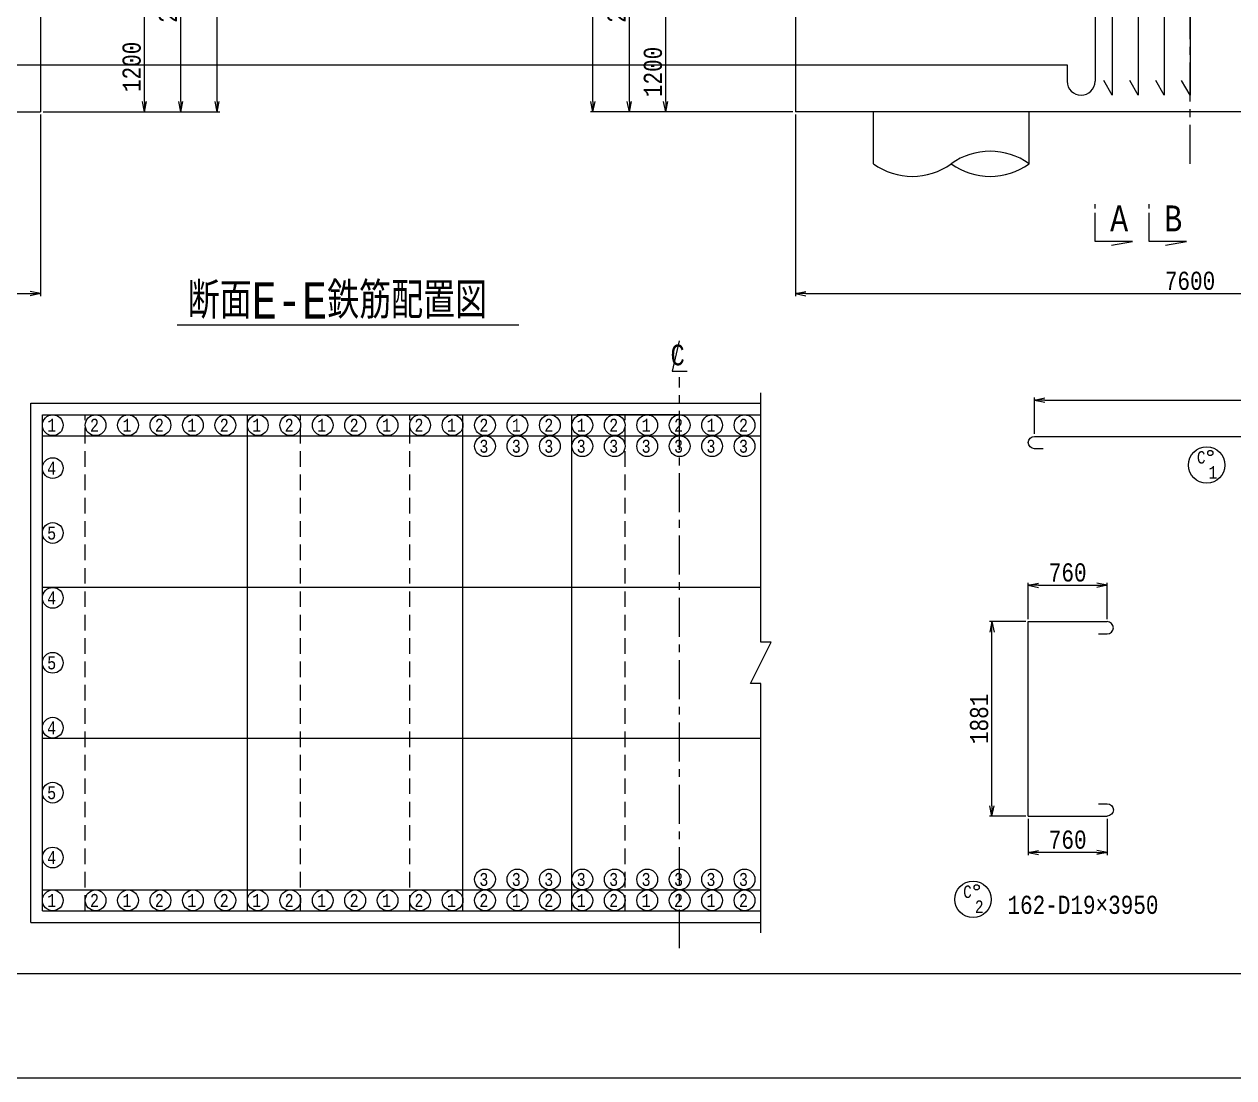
# Model space of a CAD drawing. Extents: x 0 to 42050, y 0 to 29700.
# Drawn here: x 14117 to 25766, y 0 to 10144 of the extents above; entities that cross this region are included whole.
import ezdxf
from ezdxf.enums import TextEntityAlignment as Align

# ---------------------------------------------------------------- set-up
doc = ezdxf.new("R2010")
doc.units = 0
doc.header["$LTSCALE"] = 300
doc.header["$MEASUREMENT"] = 0
doc.linetypes.add('CENTER', pattern=[2, 1.25, -0.25, 0.25, -0.25])
doc.linetypes.add('DASHED', pattern=[0.75, 0.5, -0.25])
doc.layers.get('0').update_dxf_attribs({"linetype": 'CONTINUOUS'})
doc.layers.get('DEFPOINTS').update_dxf_attribs({"linetype": 'CONTINUOUS'})
for name, color, linetype in [('1002', 1, 'CONTINUOUS'), ('1006', 5, 'CONTINUOUS'), ('2', 7, 'CONTINUOUS'), ('6', 7, 'CONTINUOUS'), ('LAYER0015', 7, 'CONTINUOUS'), ('スターラップ', 6, 'CONTINUOUS'), ('主筋', 3, 'CONTINUOUS'), ('引き出し線', 2, 'CONTINUOUS'), ('構造線', 7, 'CONTINUOUS')]:
    doc.layers.add(name, color=color, linetype=linetype)
doc.styles.get("Standard").update_dxf_attribs({"font": 'monotxt.shx', "width": 0.8, "bigfont": 'extfont.shx'})
doc.dimstyles.new('DIMST1_1', dxfattribs={"dimscale": 50, "dimtxt": 4, "dimasz": 2, "dimexe": 0.5, "dimexo": 0.5, "dimgap": 0.09, "dimtad": 0, "dimdec": 0, "dimzin": 0, "dimtxsty": 'STANDARD', "dimblk": 'ARROW_1', "dimblk1": 'ARROW_1', "dimblk2": 'ARROW_1', "dimcen": 1, "dimdle": 3, "dimclrd": 1, "dimclre": 1, "dimclrt": 3, "dimazin": 3, "dimtfac": 1, "dimtdec": 4, "dimtix": 1, "dimtmove": 0, "dimatfit": 3, "dimtvp": 0.7, "dimtolj": 1, "dimtzin": 0})

# ---------------------------------------------------------------- blocks, each defined once
blk = doc.blocks.new('GROUP_1')
at = {"layer": 'LAYER0015', "color": 1, "linetype": 'CONTINUOUS'}
blk.add_line((40050.00000000001, -27699.99999999992), (-39049.99999999999, -27700.00000000004), dxfattribs=at)
blk = doc.blocks.new('ARROW_1')
at = {"color": 0}
for p, q in [((0, 0), (-1, 0.1999999999989086)), ((0, 0), (-1, -0.2000000000007276)), ((-1, 0), (0, 0))]:
    blk.add_line(p, q, dxfattribs=at)
blk = doc.blocks.new('*D45')
at = {"color": 2, "linetype": 'BYBLOCK'}
for p, q in [((14300.05840568081, 11799.99999999987), (16000.05840568081, 11799.99999999986)), ((15975.05840568081, 9199.999999999867), (15975.05840568081, 11699.99999999986)), ((14300.05840568081, 9099.999999999869), (16000.05840568081, 9099.999999999867))]:
    blk.add_line(p, q, dxfattribs=at)
at = {"layer": 'DEFPOINTS', "color": 0, "linetype": 'BYBLOCK'}
for p in [(14275.05840568081, 11799.99999999987), (15975.05840568081, 11799.99999999986), (14275.05840568081, 9099.999999999869)]:
    blk.add_point(p, dxfattribs=at)
at = {"color": 2, "linetype": 'BYBLOCK', "xscale": 100, "yscale": 100, "zscale": 100}
for p, rotation in [((15975.05840568081, 11799.99999999986), 90), ((15975.05840568081, 9099.999999999867), 270)]:
    blk.add_blockref('ARROW_1', p, dxfattribs=dict(at, rotation=rotation))
at = {"color": 6, "linetype": 'BYBLOCK', "insert": (15852.55840568081, 10449.99999999987), "char_height": 175, "attachment_point": 5, "rotation": 90}
blk.add_mtext('\\A1;2700', dxfattribs=at)
blk = doc.blocks.new('*D47')
at = {"color": 2, "linetype": 'BYBLOCK'}
for p, q in [((14300.05840568081, 11299.99999999987), (15650.05840568081, 11299.99999999986)), ((15625.05840568081, 9199.999999999869), (15625.05840568081, 11199.99999999986))]:
    blk.add_line(p, q, dxfattribs=at)
at = {"layer": 'DEFPOINTS', "color": 0, "linetype": 'BYBLOCK'}
for p in [(14275.05840568081, 11299.99999999987), (15625.05840568081, 11299.99999999986), (15625.05840568081, 9099.999999999869)]:
    blk.add_point(p, dxfattribs=at)
at = {"color": 2, "linetype": 'BYBLOCK', "xscale": 100, "yscale": 100, "zscale": 100}
for p, rotation in [((15625.05840568081, 11299.99999999986), 90), ((15625.05840568081, 9099.999999999869), 270)]:
    blk.add_blockref('ARROW_1', p, dxfattribs=dict(at, rotation=rotation))
at = {"color": 6, "linetype": 'BYBLOCK', "insert": (15502.55840568081, 10199.99999999987), "char_height": 175, "attachment_point": 5, "rotation": 90}
blk.add_mtext('\\A1;2200', dxfattribs=at)
blk = doc.blocks.new('*D52')
at = {"color": 2, "linetype": 'BYBLOCK'}
for p, q in [((14300.05840568081, 10299.99999999987), (15300.05840568081, 10299.99999999986)), ((15275.05840568081, 9199.999999999869), (15275.05840568081, 10199.99999999986))]:
    blk.add_line(p, q, dxfattribs=at)
at = {"layer": 'DEFPOINTS', "color": 0, "linetype": 'BYBLOCK'}
for p in [(14275.05840568081, 10299.99999999987), (15275.05840568081, 10299.99999999986), (15275.05840568081, 9099.999999999869)]:
    blk.add_point(p, dxfattribs=at)
at = {"color": 2, "linetype": 'BYBLOCK', "xscale": 100, "yscale": 100, "zscale": 100}
for p, rotation in [((15275.05840568081, 10299.99999999986), 90), ((15275.05840568081, 9099.999999999869), 270)]:
    blk.add_blockref('ARROW_1', p, dxfattribs=dict(at, rotation=rotation))
at = {"color": 6, "linetype": 'BYBLOCK', "insert": (15152.55840568081, 9533.530920215264), "char_height": 175, "attachment_point": 5, "rotation": 90}
blk.add_mtext('\\A1;1200', dxfattribs=at)
blk = doc.blocks.new('*D55')
at = {"color": 2, "linetype": 'BYBLOCK'}
for p, q in [((4275.058405680809, 9274.999999999858), (4275.058405680809, 7524.999999999865)), ((14275.05840568081, 9274.999999999865), (14275.05840568081, 7524.999999999865)), ((4375.058405680809, 7549.999999999865), (14175.05840568081, 7549.999999999865))]:
    blk.add_line(p, q, dxfattribs=at)
at = {"layer": 'DEFPOINTS', "color": 0, "linetype": 'BYBLOCK'}
for p in [(4275.058405680809, 9299.999999999858), (14275.05840568081, 9299.999999999865), (14275.05840568081, 7549.999999999865)]:
    blk.add_point(p, dxfattribs=at)
at = {"color": 2, "linetype": 'BYBLOCK', "xscale": 100, "yscale": 100, "zscale": 100, "rotation": 180}
blk.add_blockref('ARROW_1', (4275.058405680809, 7549.999999999865), dxfattribs=at)
at = {"color": 2, "linetype": 'BYBLOCK', "xscale": 100, "yscale": 100, "zscale": 100}
blk.add_blockref('ARROW_1', (14275.05840568081, 7549.999999999865), dxfattribs=at)
at = {"color": 6, "linetype": 'BYBLOCK', "insert": (9275.058405680811, 7672.499999999865), "char_height": 175, "attachment_point": 5}
blk.add_mtext('\\A1;10000', dxfattribs=at)
blk = doc.blocks.new('*D62')
at = {"color": 2, "linetype": 'BYBLOCK'}
for p, q in [((22793.62488364874, 8831.015482153878), (22793.62488364874, 7081.015482153882)), ((30393.62488364874, 8831.015482153878), (30393.62488364874, 7081.015482153882)), ((22893.62488364874, 7106.015482153882), (30293.62488364874, 7106.015482153882))]:
    blk.add_line(p, q, dxfattribs=at)
at = {"layer": 'DEFPOINTS', "color": 0, "linetype": 'BYBLOCK'}
for p in [(22793.62488364874, 8856.015482153878), (30393.62488364874, 8856.015482153878), (30393.62488364874, 7106.015482153882)]:
    blk.add_point(p, dxfattribs=at)
at = {"color": 2, "linetype": 'BYBLOCK', "xscale": 100, "yscale": 100, "zscale": 100, "rotation": 180}
blk.add_blockref('ARROW_1', (22793.62488364874, 7106.015482153882), dxfattribs=at)
at = {"color": 2, "linetype": 'BYBLOCK', "xscale": 100, "yscale": 100, "zscale": 100}
blk.add_blockref('ARROW_1', (30393.62488364874, 7106.015482153882), dxfattribs=at)
at = {"color": 6, "linetype": 'BYBLOCK', "insert": (26593.62488364874, 7228.515482153882), "char_height": 175, "attachment_point": 5}
blk.add_mtext('\\A1;7600', dxfattribs=at)
blk = doc.blocks.new('*D73')
at = {"color": 2, "linetype": 'BYBLOCK'}
for p, q in [((24219.83988421925, 11799.99999999986), (19569.83988421925, 11799.99999999986)), ((19594.83988421925, 9199.999999999865), (19594.83988421925, 11699.99999999986)), ((21519.83988421925, 9099.999999999865), (19569.83988421925, 9099.999999999865))]:
    blk.add_line(p, q, dxfattribs=at)
at = {"layer": 'DEFPOINTS', "color": 0, "linetype": 'BYBLOCK'}
for p in [(19594.83988421925, 11799.99999999986), (24244.83988421925, 11799.99999999986), (21544.83988421925, 9099.999999999865)]:
    blk.add_point(p, dxfattribs=at)
at = {"color": 2, "linetype": 'BYBLOCK', "xscale": 100, "yscale": 100, "zscale": 100}
for p, rotation in [((19594.83988421925, 11799.99999999986), 90), ((19594.83988421925, 9099.999999999865), 270)]:
    blk.add_blockref('ARROW_1', p, dxfattribs=dict(at, rotation=rotation))
at = {"color": 6, "linetype": 'BYBLOCK', "insert": (19472.33988421925, 10449.99999999986), "char_height": 175, "attachment_point": 5, "rotation": 90}
blk.add_mtext('\\A1;2700', dxfattribs=at)
blk = doc.blocks.new('*D75')
at = {"color": 2, "linetype": 'BYBLOCK'}
for p, q in [((21519.83988421925, 11299.99999999986), (19919.83988421925, 11299.99999999986)), ((19944.83988421925, 9199.999999999865), (19944.83988421925, 11199.99999999986))]:
    blk.add_line(p, q, dxfattribs=at)
at = {"layer": 'DEFPOINTS', "color": 0, "linetype": 'BYBLOCK'}
for p in [(19944.83988421925, 11299.99999999986), (21544.83988421925, 11299.99999999986), (19944.83988421925, 9099.999999999865)]:
    blk.add_point(p, dxfattribs=at)
at = {"color": 2, "linetype": 'BYBLOCK', "xscale": 100, "yscale": 100, "zscale": 100}
for p, rotation in [((19944.83988421925, 11299.99999999986), 90), ((19944.83988421925, 9099.999999999865), 270)]:
    blk.add_blockref('ARROW_1', p, dxfattribs=dict(at, rotation=rotation))
at = {"color": 6, "linetype": 'BYBLOCK', "insert": (19822.33988421925, 10199.99999999986), "char_height": 175, "attachment_point": 5, "rotation": 90}
blk.add_mtext('\\A1;2200', dxfattribs=at)
blk = doc.blocks.new('*D80')
at = {"color": 2, "linetype": 'BYBLOCK'}
for p, q in [((21519.83988421925, 10299.99999999987), (20269.83988421925, 10299.99999999987)), ((20294.83988421925, 9199.999999999865), (20294.83988421925, 10199.99999999987))]:
    blk.add_line(p, q, dxfattribs=at)
at = {"layer": 'DEFPOINTS', "color": 0, "linetype": 'BYBLOCK'}
for p in [(20294.83988421925, 10299.99999999987), (21544.83988421925, 10299.99999999987), (20294.83988421925, 9099.999999999865)]:
    blk.add_point(p, dxfattribs=at)
at = {"color": 2, "linetype": 'BYBLOCK', "xscale": 100, "yscale": 100, "zscale": 100}
for p, rotation in [((20294.83988421925, 10299.99999999987), 90), ((20294.83988421925, 9099.999999999865), 270)]:
    blk.add_blockref('ARROW_1', p, dxfattribs=dict(at, rotation=rotation))
at = {"color": 6, "linetype": 'BYBLOCK', "insert": (20172.33988421925, 9484.836916554566), "char_height": 175, "attachment_point": 5, "rotation": 90}
blk.add_mtext('\\A1;1200', dxfattribs=at)
blk = doc.blocks.new('*D103')
at = {"color": 2, "linetype": 'BYBLOCK'}
for p, q in [((23845.82307609034, 6200.931290397721), (23845.82307609034, 6550.931290397721)), ((23945.82307609034, 6525.931290397721), (28499.8751491253, 6525.931290397721)), ((28599.8751491253, 6200.931290397501), (28599.8751491253, 6550.931290397721))]:
    blk.add_line(p, q, dxfattribs=at)
at = {"layer": 'DEFPOINTS', "color": 0, "linetype": 'BYBLOCK'}
for p in [(28599.8751491253, 6525.931290397721), (23845.82307609034, 6175.931290397721), (28599.8751491253, 6175.931290397501)]:
    blk.add_point(p, dxfattribs=at)
at = {"color": 2, "linetype": 'BYBLOCK', "xscale": 100, "yscale": 100, "zscale": 100, "rotation": 180}
blk.add_blockref('ARROW_1', (23845.82307609034, 6525.931290397721), dxfattribs=at)
at = {"color": 2, "linetype": 'BYBLOCK', "xscale": 100, "yscale": 100, "zscale": 100}
blk.add_blockref('ARROW_1', (28599.8751491253, 6525.931290397721), dxfattribs=at)
at = {"color": 6, "linetype": 'BYBLOCK', "insert": (26222.84911260782, 6648.431290397721), "char_height": 175, "attachment_point": 5}
blk.add_mtext('\\A1;4762', dxfattribs=at)
blk = doc.blocks.new('*D104')
at = {"color": 2, "linetype": 'BYBLOCK'}
for p, q in [((24738.30704821414, 3882.428913863474), (24738.30704821414, 4232.428913863474)), ((24838.30704821414, 4207.428913863474), (25398.30704821414, 4207.428913863474)), ((25498.30704821414, 3882.428913863509), (25498.30704821414, 4232.428913863474))]:
    blk.add_line(p, q, dxfattribs=at)
at = {"layer": 'DEFPOINTS', "color": 0, "linetype": 'BYBLOCK'}
for p in [(25498.30704821414, 4207.428913863474), (24738.30704821414, 3857.428913863474), (25498.30704821414, 3857.428913863509)]:
    blk.add_point(p, dxfattribs=at)
at = {"color": 2, "linetype": 'BYBLOCK', "xscale": 100, "yscale": 100, "zscale": 100, "rotation": 180}
blk.add_blockref('ARROW_1', (24738.30704821414, 4207.428913863474), dxfattribs=at)
at = {"color": 2, "linetype": 'BYBLOCK', "xscale": 100, "yscale": 100, "zscale": 100}
blk.add_blockref('ARROW_1', (25498.30704821414, 4207.428913863474), dxfattribs=at)
at = {"color": 6, "linetype": 'BYBLOCK', "insert": (25118.30704821414, 4329.928913863474), "char_height": 175, "attachment_point": 5}
blk.add_mtext('\\A1;760', dxfattribs=at)
blk = doc.blocks.new('*D105')
at = {"color": 2, "linetype": 'BYBLOCK'}
for p, q in [((24738.30461506625, 1959.611526803714), (24738.30461506627, 1609.611526803714)), ((25498.30704821414, 1959.611526803749), (25498.30704821416, 1609.611526803749)), ((25398.30704821416, 1634.611526803744), (24838.30461506627, 1634.611526803718))]:
    blk.add_line(p, q, dxfattribs=at)
at = {"layer": 'DEFPOINTS', "color": 0, "linetype": 'BYBLOCK'}
for p in [(24738.30461506625, 1984.611526803714), (25498.30704821414, 1984.611526803749), (24738.30461506627, 1634.611526803714)]:
    blk.add_point(p, dxfattribs=at)
at = {"color": 2, "linetype": 'BYBLOCK', "xscale": 100, "yscale": 100, "zscale": 100}
for p, rotation in [((24738.30461506627, 1634.611526803714), 180.0000000000026), ((25498.30704821416, 1634.611526803749), 2.637889906509372e-12)]:
    blk.add_blockref('ARROW_1', p, dxfattribs=dict(at, rotation=rotation))
at = {"color": 6, "linetype": 'BYBLOCK', "insert": (25118.30583164021, 1757.111526803731), "char_height": 175, "attachment_point": 5}
blk.add_mtext('\\A1;760', dxfattribs=at)
blk = doc.blocks.new('*D106')
at = {"color": 2, "linetype": 'BYBLOCK'}
for p, q in [((23761.85162835867, 4392.142225749823), (23411.85162835897, 4392.142680466746)), ((23436.84932513018, 2619.325260927121), (23436.85149843982, 4292.142647987051)), ((23761.84919521079, 2519.324838690063), (23411.84919521109, 2519.325293406986))]:
    blk.add_line(p, q, dxfattribs=at)
at = {"layer": 'DEFPOINTS', "color": 0, "linetype": 'BYBLOCK'}
for p in [(23436.85162835895, 4392.142647986966), (23786.85162835865, 4392.142193270042), (23786.84919521077, 2519.324806210283)]:
    blk.add_point(p, dxfattribs=at)
at = {"color": 2, "linetype": 'BYBLOCK', "xscale": 100, "yscale": 100, "zscale": 100}
for p, rotation in [((23436.85162835895, 4392.142647986966), 89.99992556182694), ((23436.84919521106, 2519.325260927205), 269.999925561827)]:
    blk.add_blockref('ARROW_1', p, dxfattribs=dict(at, rotation=rotation))
at = {"color": 6, "linetype": 'BYBLOCK', "insert": (23314.35041178511, 3455.734113608009), "char_height": 175, "attachment_point": 5, "rotation": 89.99992556182696}
blk.add_mtext('\\A1;1881', dxfattribs=at)
blk = doc.blocks.new('*D118')
at = {"color": 2, "linetype": 'BYBLOCK'}
for p, q in [((15275.05840568081, 23049.99999999986), (15275.05840568081, 24199.99999999986)), ((36586.26235512359, 19499.99999999986), (36236.26235512359, 19499.99999999986)), ((36261.26235512359, 9694.999999999865), (36261.26235512359, 19399.99999999986)), ((36586.26235512359, 9594.999999999865), (36236.26235512359, 9594.999999999865))]:
    blk.add_line(p, q, dxfattribs=at)
at = {"layer": 'DEFPOINTS', "color": 0, "linetype": 'BYBLOCK'}
for p in [(15275.05840568081, 24299.99999999986), (15275.05840568081, 24299.99999999986), (13725.05840567857, 22949.99999999986), (36261.26235512359, 19499.99999999986), (36611.26235512359, 19499.99999999986), (36611.26235512359, 9594.999999999865)]:
    blk.add_point(p, dxfattribs=at)
at = {"color": 2, "linetype": 'BYBLOCK', "xscale": 100, "yscale": 100, "zscale": 100}
for p, rotation in [((15275.05840568081, 24299.99999999986), 90), ((15275.05840568081, 22949.99999999986), 270), ((36261.26235512359, 19499.99999999986), 90), ((36261.26235512359, 9594.999999999865), 270)]:
    blk.add_blockref('ARROW_1', p, dxfattribs=dict(at, rotation=rotation))
at = {"color": 6, "linetype": 'BYBLOCK', "char_height": 175, "attachment_point": 5, "rotation": 90}
for s, insert in [('\\A1;1350', (15152.55840568081, 23624.99999999986)), ('\\A1;9900', (36138.76235512359, 14547.49999999986))]:
    blk.add_mtext(s, dxfattribs=dict(at, insert=insert))

msp = doc.modelspace()

# ---------------------------------------------------------------- linework, layer by layer
at = {"color": 3, "linetype": 'CONTINUOUS'}
for p, q in [((24430.07604793003, 8369.900557089211), (24430.10825207238, 8413.100545085668)), ((24950.94019478657, 8369.900557089211), (24950.97239892892, 8413.100545085668))]:
    msp.add_line(p, q, dxfattribs=at)
at = {"color": 4, "linetype": 'CONTINUOUS'}
msp.add_line((18881.68056773668, 7245.707941535452), (15590.4819360519, 7245.707941535481), dxfattribs=at)
at = {"color": 6}
for p, q in [((21210.60468699305, 4720.707941521739), (14291.85740587013, 4720.707941521739)), ((14291.85564753012, 3270.707941534925), (21210.60468699305, 3270.707941534925))]:
    msp.add_line(p, q, dxfattribs=at)
at = {"color": 3, "linetype": 'CONTINUOUS'}
for points in [[(24586.78044577659, 8017.183497026803), (24789.83978418997, 8052.83227726246), (24429.83988421957, 8053.100645115257), (24430.04384378773, 8326.700569092769)], [(25107.64459263312, 8017.183497026803), (25310.7039310465, 8052.83227726246), (24950.7040310761, 8053.100645115257), (24950.90799064426, 8326.700569092769)]]:
    msp.add_lwpolyline(points, dxfattribs=at)
at = {"layer": '1006', "color": 5, "linetype": 'CONTINUOUS'}
msp.add_lwpolyline([(0, 0), (42050, 0), (42050, 29700), (0, 29700), (0, 0)], dxfattribs=at)
at = {"layer": '2', "color": 2, "linetype": 'CONTINUOUS'}
for centre in [(14391.85943821587, 6283.207941535503), (14804.35943821587, 6283.207941535484), (15116.85943821587, 6283.207941535469), (15429.35943821587, 6283.207941535455), (15741.85943821586, 6283.20794153544), (16054.35943821586, 6283.207941535426), (16366.85943821586, 6283.207941535411), (16679.35943821586, 6283.207941535396), (16991.85943821586, 6283.207941535382), (17304.35943821586, 6283.207941535367), (17616.85943821586, 6283.207941535353), (17929.35943821586, 6283.207941535338), (18241.85943821586, 6283.207941535324), (18554.35943821586, 6283.207941535309), (18866.85943821586, 6283.207941535295), (19179.35943821586, 6283.20794153528), (19491.85943821586, 6283.207941535265), (19804.35943821586, 6283.207941535251), (20116.85943821586, 6283.207941535236), (20429.35468699305, 6283.207941535222), (20741.84993577024, 6283.207941535207), (21054.34993577024, 6283.207941535193), (18554.35943821586, 6081.261766743209), (18866.85943821586, 6081.261766743194), (19179.35943821586, 6081.26176674318), (19491.85943821586, 6081.261766743165), (19804.35943821586, 6081.26176674315), (20116.85943821586, 6081.261766743136), (20429.35468699305, 6081.261766743339), (20741.84993577024, 6081.261766743324), (21054.34993577024, 6081.26176674331), (14391.86484609927, 5870.707941535503), (14391.86403410476, 5245.707941534925), (14391.86322211026, 4620.707941534925), (14391.86241011575, 3995.707941534925), (14391.86159812125, 3370.707941534925), (14391.86078612674, 2745.707941534925), (14391.85997413224, 2120.707941534925), (18554.35969392509, 1910.154116326615), (18866.85969392509, 1910.1541163266), (19179.35969392509, 1910.154116326586), (19491.85969392509, 1910.154116326571), (19804.35969392509, 1910.154116326557), (20116.85969392509, 1910.154116326542), (20429.35494270228, 1910.154116326527), (20741.85019147947, 1910.154116326513), (21054.35019147947, 1910.154116326498), (14391.85943821587, 1708.207941534925), (14804.35943821587, 1708.207941534906), (15116.85943821587, 1708.207941534892), (15429.35943821587, 1708.207941534877), (15741.85943821586, 1708.207941534863), (16054.35943821586, 1708.207941534848), (16366.85943821586, 1708.207941534833), (16679.35943821586, 1708.207941534819), (16991.85943821586, 1708.207941534804), (17304.35943821586, 1708.20794153479), (17616.85943821586, 1708.207941534775), (17929.35943821586, 1708.207941534761), (18241.85943821586, 1708.207941534746), (18554.35943821586, 1708.207941534732), (18866.85943821586, 1708.207941534717), (19179.35943821586, 1708.207941534703), (19491.85943821586, 1708.207941534688), (19804.35943821586, 1708.207941534673), (20116.85943821586, 1708.207941534659), (20429.35468699305, 1708.207941534644), (20741.84993577024, 1708.20794153463), (21054.34993577024, 1708.207941534615)]:
    msp.add_circle(centre, 99.99999999999996, dxfattribs=at)
at = {"layer": '6', "color": 2, "linetype": 'CONTINUOUS'}
for centre in [(25505.4828895666, 5899.972813088265), (23254.70857047159, 1718.078346169546)]:
    msp.add_circle(centre, 175, dxfattribs=at)
at = {"layer": 'スターラップ', "color": 6, "linetype": 'CONTINUOUS'}
for p, q in [((14291.85342488111, 1608.207941534921), (14291.85962851914, 6383.20794153555)), ((14291.85956813499, 6383.20794153555), (21210.60468699306, 6383.20794153523)), ((16266.85342488111, 1608.207941534921), (16266.85962851913, 6383.20794153555)), ((18341.85330439803, 1608.207941534921), (18341.85950803605, 6383.20794153555)), ((19391.85342488111, 1608.20794153492), (19391.85962851913, 6383.207941535549)), ((14291.85930576829, 6181.261766743669), (21210.60468699305, 6181.261766743347)), ((23845.82307609034, 6175.931290397721), (28599.8751491253, 6175.931290397501)), ((23786.84919521077, 2519.324806210283), (23786.85162835866, 4392.142193270043)), ((23786.85162835866, 4392.142193270043), (24546.85162835865, 4392.142193270078)), ((23786.84919521077, 2519.324806210283), (24546.85162835866, 2519.324806210318)), ((14291.85374763196, 1810.154116326801), (21210.60468699306, 1810.154116327123)), ((14291.85342488111, 1608.207941534921), (21210.60468699306, 1608.207941535238))]:
    msp.add_line(p, q, dxfattribs=at)
at = {"layer": 'スターラップ', "color": 6, "linetype": 'DASHED'}
for p, q in [((14704.35342488111, 1608.20794153492), (14704.35962851914, 6383.207941535549)), ((16779.35330439803, 1608.207941534921), (16779.35950803605, 6383.20794153555)), ((17829.35342488111, 1608.207941534921), (17829.35962851913, 6383.20794153555)), ((19904.35330439803, 1608.20794153492), (19904.35950803605, 6383.207941535549))]:
    msp.add_line(p, q, dxfattribs=at)
at = {"layer": 'スターラップ', "color": 6, "linetype": 'CONTINUOUS'}
msp.add_lwpolyline([(20429.35468699306, 6383.207941535484), (19441.1795806732, 6383.207941535529)], dxfattribs=at)
for points in [[(23929.35155105983, 6056.933637383449), (23846.35155105983, 6056.933637383449, -0.9999999999999999), (23846.35155105983, 6175.933637383449)], [(24463.85162835866, 4273.142193270009), (24546.85162835866, 4273.142193270009, 0.9999999999999999), (24546.85162835866, 4392.142193270009)], [(24463.85162835866, 2638.324806210318), (24546.85162835866, 2638.324806210318, -0.9999999999999999), (24546.85162835866, 2519.324806210318)]]:
    msp.add_lwpolyline(points, format="xyb", dxfattribs=at)
at = {"layer": '主筋', "color": 3, "linetype": 'CONTINUOUS'}
for p, q in [((24429.83988421931, 24099.99999999986), (24429.83988421931, 9594.999999999865)), ((24594.83988421931, 24099.99999999986), (24594.83988421931, 9460.999999999865)), ((24844.83988421931, 24099.99999999986), (24844.83988421931, 9460.999999999865)), ((25094.83988421931, 24099.99999999986), (25094.83988421931, 9460.999999999865)), ((25344.83988421927, 24099.99999999986), (25344.83988421927, 9460.999999999865)), ((24594.83988421931, 9460.999999999873), (24514.11935237806, 9600.812062362904)), ((24844.83988421931, 9460.999999999873), (24764.11935237806, 9600.812062362904)), ((25094.83988421931, 9460.999999999873), (25014.11935237806, 9600.812062362904)), ((25344.83988421927, 9460.999999999873), (25264.11935237802, 9600.812062362904))]:
    msp.add_line(p, q, dxfattribs=at)
for points in [[(6592.058405680807, 9753.999999999865), (24161.83988421931, 9753.999999999865), (24161.83988421931, 9594.999999999865, 0.9999999999999999), (24429.83988421931, 9594.999999999865, 0.9999999999999999)], [(24161.83988421931, 9753.999999999865), (24161.83988421931, 9594.999999999865, 0.9999999999999999), (24429.83988421931, 9594.999999999865, 0.9999999999999999)]]:
    msp.add_lwpolyline(points, format="xyb", dxfattribs=at)
at = {"layer": '引き出し線', "color": 6, "linetype": 'CONTINUOUS'}
msp.add_lwpolyline([(20425.25289487259, 7095.524767599047), (20358.16070651201, 6803.265122739314), (20503.07989278257, 6803.265122739314)], dxfattribs=at)
for centre in [(25540.0418125539, 6015.26843455842), (23289.26749345889, 1833.373967639702)]:
    msp.add_circle(centre, 25, dxfattribs=at)
at = {"layer": '構造線', "color": 7, "linetype": 'CENTER'}
for p, q in [((25344.83988421928, 8799.999999999862), (25344.83988421928, 24799.99999999985)), ((20429.35468699305, 1246.785631943858), (20429.35468699305, 6745.876427370444))]:
    msp.add_line(p, q, dxfattribs=at)
at = {"layer": '構造線', "color": 7, "linetype": 'CONTINUOUS'}
for p, q in [((14275.05840568081, 11999.99999999987), (14275.05840568081, 9299.999999999869)), ((21544.83988421925, 11499.99999999986), (21544.83988421925, 9299.999999999865)), ((4275.058405680806, 9299.999999999862), (14275.05840568081, 9299.999999999869)), ((29144.83988421925, 9299.999999999865), (21544.83988421925, 9299.999999999865)), ((22294.83988421823, 8799.99999999984), (22294.83988421873, 9299.999999999865)), ((23794.83988421826, 8799.99999999984), (23794.83988421876, 9299.999999999865)), ((14179.35468698796, 1495.707941534893), (14179.36118294401, 6495.707941535547)), ((14179.36118294401, 6495.707941535547), (21210.60468699305, 6495.707941535219)), ((14179.35468698796, 1495.707941534893), (21210.60468699305, 1495.707941535179))]:
    msp.add_line(p, q, dxfattribs=at)
msp.add_lwpolyline([(21210.60468699305, 1395.707941535169), (21210.60468699305, 3795.707941535176), (21110.60468699305, 3795.707941535176), (21310.60468699305, 4195.707941535176), (21210.60468699305, 4195.707941535176), (21210.60468699305, 6595.707941535176)], dxfattribs=at)
for centre, start, end in [((23419.83988421876, 8279.602483524344), 54.22336629883521, 125.7766337011655), ((22669.83988421873, 9320.39751647538), 234.2233662988352, 305.7766337011655), ((23419.83988421876, 9320.397516475372), 234.2233662988345, 305.7766337011649)]:
    msp.add_arc(centre, 641.4347785658995, start, end, dxfattribs=at)

# ---------------------------------------------------------------- block references
at = {"linetype": 'CONTINUOUS', "xscale": 0.5, "yscale": 0.5, "zscale": 0.5}
msp.add_blockref('GROUP_1', (21025, 14849.99999999996), dxfattribs=at)

# ---------------------------------------------------------------- texts
at = {"color": 4, "width": 0.8}
msp.add_text('断面E-E鉄筋配置図', height=350, dxfattribs=at).set_placement((15691.70924283545, 7310.030798072027))
at = {"layer": '1002', "color": 3, "width": 0.8}
for s, p in [('A', (24575.34801390221, 8149.293849462811)), ('B', (25096.21216075874, 8149.293849462811))]:
    msp.add_text(s, height=250, dxfattribs=at).set_placement(p)
at = {"layer": '2', "color": 6, "linetype": 'CONTINUOUS', "width": 0.8}
for s, p in [('1', (14424.53500193196, 6220.074161257616)), ('2', (14837.03500193196, 6220.074161257597)), ('1', (15149.53500193196, 6220.074161257582)), ('2', (15462.03500193196, 6220.074161257568)), ('1', (15774.53500193196, 6220.074161257553)), ('2', (16087.03500193196, 6220.074161257538)), ('1', (16399.53500193196, 6220.074161257524)), ('2', (16712.03500193196, 6220.074161257509)), ('1', (17024.53500193196, 6220.074161257495)), ('2', (17337.03500193196, 6220.07416125748)), ('1', (17649.53500193196, 6220.074161257466)), ('2', (17962.03500193196, 6220.074161257451)), ('1', (18274.53500193196, 6220.074161257437)), ('2', (18587.03500193196, 6220.074161257422)), ('1', (18899.53500193196, 6220.074161257407)), ('2', (19212.03500193196, 6220.074161257393)), ('1', (19524.53500193196, 6220.074161257378)), ('2', (19837.03500193196, 6220.074161257364)), ('1', (20149.53500193196, 6220.074161257349)), ('2', (20462.03025070915, 6220.074161257335)), ('1', (20774.52549948634, 6220.07416125732)), ('2', (21087.02549948634, 6220.074161257306)), ('3', (18587.03500193196, 6018.127986465322)), ('3', (18899.53500193196, 6018.127986465307)), ('3', (19212.03500193196, 6018.127986465292)), ('3', (19524.53500193196, 6018.127986465278)), ('3', (19837.03500193196, 6018.127986465263)), ('3', (20149.53500193196, 6018.127986465249)), ('3', (20462.03025070915, 6018.127986465452)), ('3', (20774.52549948634, 6018.127986465437)), ('3', (21087.02549948634, 6018.127986465423)), ('4', (14424.54040981536, 5807.574161257616)), ('5', (14424.53959782086, 5182.574161257038)), ('4', (14424.53878582636, 4557.574161257038)), ('5', (14424.53797383185, 3932.574161257038)), ('4', (14424.53716183735, 3307.574161257038)), ('5', (14424.53634984284, 2682.574161257038)), ('4', (14424.53553784834, 2057.574161257038)), ('3', (18587.03525764119, 1847.020336048728)), ('3', (18899.53525764119, 1847.020336048713)), ('3', (19212.03525764119, 1847.020336048698)), ('3', (19524.53525764119, 1847.020336048684)), ('3', (19837.03525764119, 1847.020336048669)), ('3', (20149.53525764119, 1847.020336048655)), ('3', (20462.03050641838, 1847.02033604864)), ('3', (20774.52575519557, 1847.020336048626)), ('3', (21087.02575519557, 1847.020336048611)), ('1', (14424.53500193196, 1645.074161257038)), ('2', (14837.03500193196, 1645.074161257019)), ('1', (15149.53500193196, 1645.074161257005)), ('2', (15462.03500193196, 1645.07416125699)), ('1', (15774.53500193196, 1645.074161256975)), ('2', (16087.03500193196, 1645.074161256961)), ('1', (16399.53500193196, 1645.074161256946)), ('2', (16712.03500193196, 1645.074161256932)), ('1', (17024.53500193196, 1645.074161256917)), ('2', (17337.03500193196, 1645.074161256903)), ('1', (17649.53500193196, 1645.074161256888)), ('2', (17962.03500193196, 1645.074161256874)), ('1', (18274.53500193196, 1645.074161256859)), ('2', (18587.03500193196, 1645.074161256844)), ('1', (18899.53500193196, 1645.07416125683)), ('2', (19212.03500193196, 1645.074161256815)), ('1', (19524.53500193196, 1645.074161256801)), ('2', (19837.03500193196, 1645.074161256786)), ('1', (20149.53500193196, 1645.074161256772)), ('2', (20462.03025070915, 1645.074161256757)), ('1', (20774.52549948634, 1645.074161256743)), ('2', (21087.02549948634, 1645.074161256728))]:
    msp.add_text(s, height=125, dxfattribs=at).set_placement(p, align=Align.RIGHT)
at = {"layer": '6', "color": 6, "linetype": 'CONTINUOUS', "width": 0.8}
for s, height, p in [('C', 120, (25410.68578677973, 5913.576827173507)), ('C', 120, (23159.91146768472, 1731.682360254788)), ('162-D19×3950', 175, (23586.70856838542, 1578.078346169546))]:
    msp.add_text(s, height=height, dxfattribs=at).set_placement(p)
at = {"layer": '引き出し線', "color": 6, "linetype": 'CONTINUOUS', "width": 0.8}
for s, height, p in [('C', 200, (20479.52578830923, 6859.698267420645)), ('1', 120, (25606.72789904859, 5769.821946849319)), ('2', 120, (23355.95357995358, 1587.9274799306))]:
    msp.add_text(s, height=height, dxfattribs=at).set_placement(p, align=Align.RIGHT)

# ---------------------------------------------------------------- dimensions: what is measured, and where the dimension line sits
at = {"layer": '1002', "color": 3}
for p1, p2, distance, text, picture, middle in [((36611.26235512359, 9594.999999999865), (36611.26235512359, 19499.99999999986), 350, '9900', '*D118', (36138.76235512359, 14547.49999999986)), ((23845.82307609034, 6175.931290397721), (28599.8751491253, 6175.931290397501), 350.0000000002201, '4762', '*D103', (26222.84911260782, 6648.431290397721)), ((23786.84919521077, 2519.324806210283), (23786.85162835865, 4392.142193270043), 349.99999999999704, '1881', '*D106', (23314.35041178511, 3455.734113608009))]:
    dim = msp.add_aligned_dim(p1=p1, p2=p2, distance=distance, text=text, dimstyle='DIMST1_1', override={"dimtxt": 3.5, "dimsah": 1, "dimclrd": 2, "dimclre": 2, "dimclrt": 6}, dxfattribs=at)
    dim.commit()
    dim.dimension.update_dxf_attribs({"geometry": picture, "text_midpoint": middle})
dim = msp.add_linear_dim(base=(15275.05840568081, 24299.99999999986), p1=(13725.05840567857, 22949.99999999986), p2=(15275.05840568081, 24299.99999999986), angle=90, dimstyle='DIMST1_1', override={"dimtxt": 3.5, "dimsah": 1, "dimse1": 1, "dimclrd": 2, "dimclre": 2, "dimclrt": 6}, dxfattribs=at)
dim.commit()
dim.dimension.update_dxf_attribs({"geometry": '*D118', "text_midpoint": (15152.55840568081, 23624.99999999986)})
for base, p1, p2, picture, middle in [((15975.05840568081, 11999.99999999986), (14275.05840568081, 9299.999999999869), (14275.05840568081, 11999.99999999987), '*D45', (15852.55840568081, 10649.99999999987)), ((19594.83988421925, 11999.99999999986), (21544.83988421925, 9299.999999999865), (24244.83988421925, 11999.99999999986), '*D73', (19472.33988421925, 10649.99999999986)), ((15625.05840568081, 11499.99999999986), (15625.05840568081, 9299.999999999869), (14275.05840568081, 11499.99999999987), '*D47', (15502.55840568081, 10399.99999999987)), ((19944.83988421925, 11499.99999999986), (19944.83988421925, 9299.999999999865), (21544.83988421925, 11499.99999999986), '*D75', (19822.33988421925, 10399.99999999986))]:
    dim = msp.add_linear_dim(base=base, p1=p1, p2=p2, angle=90, dimstyle='DIMST1_1', override={"dimtxt": 3.5, "dimsah": 1, "dimclrd": 2, "dimclre": 2, "dimclrt": 6}, dxfattribs=at)
    dim.commit()
    dim.dimension.update_dxf_attribs({"geometry": picture, "text_midpoint": middle, "insert": (-3.637978807091713e-12, 200)})
for base, p1, p2, picture, middle in [((15275.05840568081, 10499.99999999986), (15275.05840568081, 9299.999999999869), (14275.05840568081, 10499.99999999987), '*D52', (15152.55840568081, 9733.530920215264)), ((20294.83988421925, 10499.99999999987), (20294.83988421925, 9299.999999999865), (21544.83988421925, 10499.99999999987), '*D80', (20172.33988421925, 9684.836916554566))]:
    dim = msp.add_linear_dim(base=base, p1=p1, p2=p2, angle=90, dimstyle='DIMST1_1', override={"dimtxt": 3.5, "dimsah": 1, "dimclrd": 2, "dimclre": 2, "dimclrt": 6}, dxfattribs=at)
    dim.commit()
    dim.dimension.update_dxf_attribs({"geometry": picture, "text_midpoint": middle, "dimtype": 160, "insert": (-3.637978807091713e-12, 200)})
for base, p1, p2, picture, middle, set_off in [((14275.05840568081, 7549.999999999869), (4275.058405680806, 9299.999999999862), (14275.05840568081, 9299.999999999869), '*D55', (9275.058405680807, 7872.499999999865), (-3.637978807091713e-12, 3.637978807091713e-12)), ((29144.83988421925, 7549.999999999869), (21544.83988421925, 9299.999999999865), (29144.83988421925, 9299.999999999865), '*D62', (25344.83988421925, 7872.499999999865), (-1248.784999429485, 443.9845178459873))]:
    dim = msp.add_linear_dim(base=base, p1=p1, p2=p2, dimstyle='DIMST1_1', override={"dimtxt": 3.5, "dimsah": 1, "dimclrd": 2, "dimclre": 2, "dimclrt": 6}, dxfattribs=at)
    dim.commit()
    dim.dimension.update_dxf_attribs({"geometry": picture, "text_midpoint": middle, "insert": set_off})
for p1, p2, distance, picture, middle in [((23786.85162835866, 4392.142193270043), (24546.85162835865, 4392.142193270078), 349.99999999996544, '*D104', (24166.85162835866, 4864.642193270043)), ((24546.85162835866, 2519.324806210318), (23786.84919521077, 2519.324806210283), 350, '*D105', (24166.85041178473, 2291.8248062103))]:
    dim = msp.add_aligned_dim(p1=p1, p2=p2, distance=distance, dimstyle='DIMST1_1', override={"dimtxt": 3.5, "dimsah": 1, "dimclrd": 2, "dimclre": 2, "dimclrt": 6}, dxfattribs=at)
    dim.commit()
    dim.dimension.update_dxf_attribs({"geometry": picture, "text_midpoint": middle, "insert": (-951.4554198554833, 534.7132794065692)})

doc.saveas('drawing.dxf')
